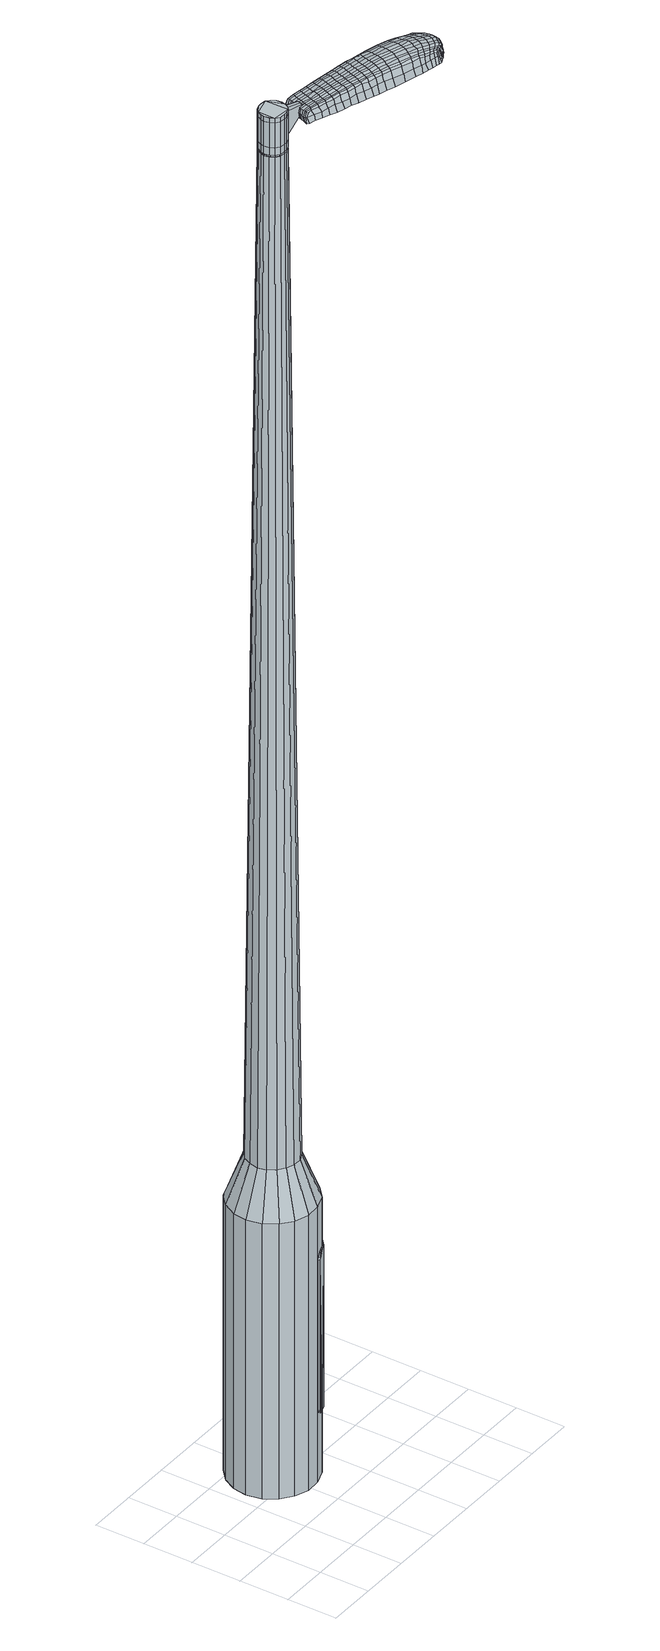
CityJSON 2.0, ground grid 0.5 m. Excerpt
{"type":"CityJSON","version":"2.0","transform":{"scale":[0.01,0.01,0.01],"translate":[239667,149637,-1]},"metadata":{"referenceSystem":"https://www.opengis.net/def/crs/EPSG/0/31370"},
"CityObjects":{
"object1":{"type":"GenericCityObject","attributes":{"cluster":912,"mean_distance_to_centroid":0.363,"new_centroid_x":239668.01,"new_centroid_y":149638.19,"mean_distance_to_camera":7.52,"H1":-20.31,"H2":-14.48,"Z_final":115.65,"cluster2":-1,"proj_x":239666.22,"proj_y":149643.62,"id_line":43028,"bearing_l":251.74,"distance":5.72,"orientation":"left","G_obj":341.74},"geometry":[{"type":"MultiSurface","lod":"2","boundaries":[[[0,1,2,3]],[[1,4,5,2]],[[4,6,7,5]],[[6,8,9,7]],[[8,10,11,9]],[[10,12,13,11]],[[12,14,15,13]],[[14,16,17,15]],[[16,18,19,17]],[[18,20,21,19]],[[20,22,23,21]],[[22,24,25,23]],[[24,26,27,25]],[[26,28,29,27]],[[28,30,31,29]],[[30,32,33,31]],[[32,34,35,33]],[[34,0,3,35]],[[36,37,38,39]],[[38,40,41,42]],[[41,43,42]],[[42,44,45,46]],[[45,47,46]],[[46,48,49,50]],[[49,51,50]],[[42,46,50,38]],[[50,52,39,38]],[[53,36,39]],[[2,5,7,35]],[[7,9,11,15]],[[11,13,15]],[[15,17,19,23]],[[19,21,23]],[[23,25,27,31]],[[27,29,31]],[[15,23,31,7]],[[31,33,35,7]],[[3,2,35]],[[1,0,54,55]],[[0,34,56,54]],[[34,32,57,56]],[[32,30,58,57]],[[30,28,59,58]],[[28,26,60,59]],[[26,24,61,60]],[[24,22,62,61]],[[22,20,63,62]],[[20,18,64,63]],[[18,16,65,64]],[[16,14,66,65]],[[14,12,67,66]],[[12,10,68,67]],[[10,8,69,68]],[[8,6,70,69]],[[6,4,71,70]],[[4,1,55,71]],[[55,54,72,73]],[[54,56,74,72]],[[56,57,75,74]],[[57,58,76,75]],[[58,59,77,76]],[[59,60,78,77]],[[60,61,79,78]],[[61,62,80,79]],[[62,63,81,80]],[[63,64,82,81]],[[64,65,83,82]],[[65,66,84,83]],[[66,67,85,84]],[[67,68,86,85]],[[68,69,87,86]],[[69,70,88,87]],[[70,71,89,88]],[[71,55,73,89]],[[72,90,91,73]],[[92,93,90,72]],[[94,95,93,92]],[[76,96,95,94]],[[97,98,96,76]],[[78,99,98,97]],[[79,100,99,78]],[[101,102,100,79]],[[81,103,102,101]],[[82,104,103,81]],[[105,106,104,82]],[[107,108,106,105]],[[109,110,108,107]],[[111,112,110,109]],[[87,113,112,111]],[[88,114,113,87]],[[115,116,114,88]],[[73,91,116,115]],[[117,118,119,120]],[[121,117,120,122]],[[123,121,122,124]],[[125,123,124,126]],[[127,125,126,128]],[[129,127,128,130]],[[131,129,130,132]],[[133,131,132,134]],[[135,133,134,136]],[[137,135,136,138]],[[139,137,138,140]],[[141,139,140,142]],[[143,141,142,144]],[[145,143,144,146]],[[147,145,146,148]],[[149,147,148,150]],[[74,92,72]],[[74,75,94,92]],[[75,76,94]],[[77,97,76]],[[77,78,97]],[[80,101,79]],[[80,81,101]],[[83,105,82]],[[83,84,107,105]],[[84,85,109,107]],[[85,86,111,109]],[[86,87,111]],[[89,115,88]],[[89,73,115]],[[151,116,91]],[[151,114,116]],[[152,112,113]],[[152,153,110,112]],[[153,154,108,110]],[[154,155,106,108]],[[155,104,106]],[[156,102,103]],[[156,100,102]],[[157,98,99]],[[157,96,98]],[[158,95,96]],[[158,159,93,95]],[[159,90,93]],[[39,52,149,160]],[[91,90,161,150]],[[53,39,160,118]],[[90,159,119,161]],[[36,53,118,117]],[[159,158,120,119]],[[37,36,117,121]],[[158,96,122,120]],[[38,37,121,123]],[[96,157,124,122]],[[40,38,123,125]],[[157,99,126,124]],[[41,40,125,127]],[[99,100,128,126]],[[43,41,127,129]],[[100,156,130,128]],[[42,43,129,131]],[[156,103,132,130]],[[44,42,131,133]],[[103,104,134,132]],[[45,44,133,135]],[[104,155,136,134]],[[47,45,135,137]],[[155,154,138,136]],[[46,47,137,139]],[[154,153,140,138]],[[48,46,139,141]],[[153,152,142,140]],[[49,48,141,143]],[[152,113,144,142]],[[51,49,143,145]],[[113,114,146,144]],[[50,51,145,147]],[[114,151,148,146]],[[52,50,147,149]],[[151,91,150,148]],[[149,150,162,163]],[[150,161,164,162]],[[161,119,165,164]],[[119,118,166,165]],[[118,160,167,166]],[[160,149,163,167]],[[168,169,170,171]],[[172,168,171,173]],[[168,172,174,175]],[[169,168,175,176]],[[177,178,179,180]],[[181,177,180,182]],[[177,181,183,184]],[[178,177,184,185]],[[186,187,188,189]],[[190,186,189,191]],[[186,190,192,193]],[[187,186,193,194]],[[195,196,197,198]],[[199,195,198,200]],[[195,199,201,202]],[[196,195,202,203]],[[204,205,206,207]],[[208,204,207,209]],[[204,208,210,211]],[[205,204,211,212]],[[213,214,215,216]],[[217,213,216,218]],[[213,217,219,220]],[[214,213,220,221]],[[222,223,224,225]],[[214,222,225,215]],[[222,214,221,226]],[[223,222,226,227]],[[228,229,230,231]],[[223,228,231,224]],[[228,223,227,232]],[[229,228,232,233]],[[234,172,173,235]],[[229,234,235,230]],[[234,229,233,236]],[[172,234,236,174]],[[237,238,239,240]],[[241,237,240,242]],[[237,241,243,244]],[[238,237,244,245]],[[246,247,248,249]],[[238,246,249,239]],[[246,238,245,250]],[[247,246,250,251]],[[252,253,254,255]],[[247,252,255,248]],[[252,247,251,256]],[[253,252,256,257]],[[258,259,260,261]],[[253,258,261,254]],[[258,253,257,262]],[[259,258,262,263]],[[264,169,176,265]],[[259,264,265,260]],[[264,259,263,266]],[[169,264,266,170]],[[267,268,269,270]],[[271,267,270,272]],[[267,271,273,274]],[[268,267,274,275]],[[276,277,278,279]],[[268,276,279,269]],[[276,268,275,280]],[[277,276,280,281]],[[282,283,284,285]],[[277,282,285,278]],[[282,277,281,286]],[[283,282,286,287]],[[288,181,182,289]],[[283,288,289,284]],[[288,283,287,290]],[[181,288,290,183]],[[291,292,293,294]],[[295,291,294,296]],[[291,295,297,298]],[[292,291,298,299]],[[300,301,302,303]],[[292,300,303,293]],[[300,292,299,304]],[[301,300,304,305]],[[306,307,308,309]],[[301,306,309,302]],[[306,301,305,310]],[[307,306,310,311]],[[312,313,314,315]],[[307,312,315,308]],[[312,307,311,316]],[[313,312,316,317]],[[318,178,185,319]],[[313,318,319,314]],[[318,313,317,320]],[[178,318,320,179]],[[321,207,206,322]],[[323,321,322,324]],[[321,323,325,326]],[[207,321,326,209]],[[327,323,324,328]],[[329,327,328,330]],[[327,329,331,332]],[[323,327,332,325]],[[333,329,330,334]],[[335,333,334,336]],[[333,335,337,338]],[[329,333,338,331]],[[339,335,336,340]],[[341,339,340,342]],[[339,341,343,344]],[[335,339,344,337]],[[345,341,342,346]],[[196,345,346,197]],[[345,196,203,347]],[[341,345,347,343]],[[348,349,194,193]],[[350,348,193,192]],[[348,350,351,352]],[[349,348,352,353]],[[354,355,353,352]],[[356,354,352,351]],[[354,356,357,358]],[[355,354,358,359]],[[360,361,359,358]],[[362,360,358,357]],[[360,362,363,364]],[[361,360,364,365]],[[366,367,365,364]],[[368,366,364,363]],[[366,368,201,199]],[[367,366,199,200]],[[369,370,371,372]],[[271,369,372,273]],[[369,271,272,373]],[[370,369,373,374]],[[375,190,191,376]],[[370,375,376,371]],[[375,370,374,377]],[[190,375,377,192]],[[378,379,380,381]],[[217,378,381,219]],[[378,217,218,382]],[[379,378,382,383]],[[384,385,386,387]],[[379,384,387,380]],[[384,379,383,388]],[[385,384,388,389]],[[390,187,194,391]],[[385,390,391,386]],[[390,385,389,392]],[[187,390,392,188]],[[393,394,395,396]],[[175,393,396,176]],[[393,175,174,397]],[[394,393,397,398]],[[399,400,401,402]],[[394,399,402,395]],[[399,394,398,403]],[[400,399,403,404]],[[405,198,197,406]],[[400,405,406,401]],[[405,400,404,407]],[[198,405,407,200]],[[408,409,410,411]],[[180,408,411,182]],[[408,180,179,412]],[[409,408,412,413]],[[414,202,201,415]],[[409,414,415,410]],[[414,409,413,416]],[[202,414,416,203]],[[417,418,419,420]],[[295,417,420,297]],[[417,295,296,421]],[[418,417,421,422]],[[423,208,209,424]],[[418,423,424,419]],[[423,418,422,425]],[[208,423,425,210]],[[426,427,428,429]],[[241,426,429,243]],[[426,241,242,430]],[[427,426,430,431]],[[432,433,434,435]],[[427,432,435,428]],[[432,427,431,436]],[[433,432,436,437]],[[438,205,212,439]],[[433,438,439,434]],[[438,433,437,440]],[[205,438,440,206]],[[441,442,431,430]],[[240,441,430,242]],[[441,240,239,443]],[[442,441,443,444]],[[445,446,437,436]],[[442,445,436,431]],[[445,442,444,447]],[[446,445,447,448]],[[449,322,206,440]],[[446,449,440,437]],[[449,446,448,450]],[[322,449,450,324]],[[451,452,453,454]],[[298,451,454,299]],[[451,298,297,420]],[[452,451,420,419]],[[455,326,325,456]],[[452,455,456,453]],[[455,452,419,424]],[[326,455,424,209]],[[457,458,444,443]],[[249,457,443,239]],[[457,249,248,459]],[[458,457,459,460]],[[461,462,448,447]],[[458,461,447,444]],[[461,458,460,463]],[[462,461,463,464]],[[465,328,324,450]],[[462,465,450,448]],[[465,462,464,466]],[[328,465,466,330]],[[467,468,469,470]],[[304,467,470,305]],[[467,304,299,454]],[[468,467,454,453]],[[471,332,331,472]],[[468,471,472,469]],[[471,468,453,456]],[[332,471,456,325]],[[473,474,460,459]],[[255,473,459,248]],[[473,255,254,475]],[[474,473,475,476]],[[477,478,464,463]],[[474,477,463,460]],[[477,474,476,479]],[[478,477,479,480]],[[481,334,330,466]],[[478,481,466,464]],[[481,478,480,482]],[[334,481,482,336]],[[483,484,485,486]],[[310,483,486,311]],[[483,310,305,470]],[[484,483,470,469]],[[487,338,337,488]],[[484,487,488,485]],[[487,484,469,472]],[[338,487,472,331]],[[489,490,476,475]],[[261,489,475,254]],[[489,261,260,491]],[[490,489,491,492]],[[493,494,480,479]],[[490,493,479,476]],[[493,490,492,495]],[[494,493,495,496]],[[497,340,336,482]],[[494,497,482,480]],[[497,494,496,498]],[[340,497,498,342]],[[499,500,501,502]],[[316,499,502,317]],[[499,316,311,486]],[[500,499,486,485]],[[503,344,343,504]],[[500,503,504,501]],[[503,500,485,488]],[[344,503,488,337]],[[505,506,492,491]],[[265,505,491,260]],[[505,265,176,396]],[[506,505,396,395]],[[507,508,496,495]],[[506,507,495,492]],[[507,506,395,402]],[[508,507,402,401]],[[509,346,342,498]],[[508,509,498,496]],[[509,508,401,406]],[[346,509,406,197]],[[510,511,413,412]],[[320,510,412,179]],[[510,320,317,502]],[[511,510,502,501]],[[512,347,203,416]],[[511,512,416,413]],[[512,511,501,504]],[[347,512,504,343]],[[513,514,374,373]],[[270,513,373,272]],[[513,270,269,515]],[[514,513,515,516]],[[517,350,192,377]],[[514,517,377,374]],[[517,514,516,518]],[[350,517,518,351]],[[519,520,521,522]],[[220,519,522,221]],[[519,220,219,381]],[[520,519,381,380]],[[523,524,525,526]],[[520,523,526,521]],[[523,520,380,387]],[[524,523,387,386]],[[527,349,353,528]],[[524,527,528,525]],[[527,524,386,391]],[[349,527,391,194]],[[529,530,516,515]],[[279,529,515,269]],[[529,279,278,531]],[[530,529,531,532]],[[533,356,351,518]],[[530,533,518,516]],[[533,530,532,534]],[[356,533,534,357]],[[535,536,537,538]],[[226,535,538,227]],[[535,226,221,522]],[[536,535,522,521]],[[539,540,541,542]],[[536,539,542,537]],[[539,536,521,526]],[[540,539,526,525]],[[543,355,359,544]],[[540,543,544,541]],[[543,540,525,528]],[[355,543,528,353]],[[545,546,532,531]],[[285,545,531,278]],[[545,285,284,547]],[[546,545,547,548]],[[549,362,357,534]],[[546,549,534,532]],[[549,546,548,550]],[[362,549,550,363]],[[551,552,553,554]],[[232,551,554,233]],[[551,232,227,538]],[[552,551,538,537]],[[555,556,557,558]],[[552,555,558,553]],[[555,552,537,542]],[[556,555,542,541]],[[559,361,365,560]],[[556,559,560,557]],[[559,556,541,544]],[[361,559,544,359]],[[561,562,548,547]],[[289,561,547,284]],[[561,289,182,411]],[[562,561,411,410]],[[563,368,363,550]],[[562,563,550,548]],[[563,562,410,415]],[[368,563,415,201]],[[564,565,398,397]],[[236,564,397,174]],[[564,236,233,554]],[[565,564,554,553]],[[566,567,404,403]],[[565,566,403,398]],[[566,565,553,558]],[[567,566,558,557]],[[568,367,200,407]],[[567,568,407,404]],[[568,567,557,560]],[[367,568,560,365]],[[569,570,571,572]],[[572,571,573,574]],[[575,573,571,576]],[[576,571,570,577]],[[578,579,580,581]],[[581,580,582,583]],[[584,582,580,585]],[[585,580,579,586]],[[587,588,589,590]],[[590,589,591,592]],[[593,591,589,594]],[[594,589,588,595]],[[596,597,598,599]],[[599,598,600,601]],[[602,600,598,603]],[[603,598,597,604]],[[605,606,607,608]],[[608,607,609,610]],[[611,609,607,612]],[[612,607,606,613]],[[614,615,616,617]],[[617,616,618,619]],[[620,618,616,621]],[[621,616,615,622]],[[623,624,625,626]],[[626,625,615,614]],[[622,615,625,627]],[[627,625,624,628]],[[629,630,631,632]],[[632,631,624,623]],[[628,624,631,633]],[[633,631,630,634]],[[574,573,635,636]],[[636,635,630,629]],[[634,630,635,637]],[[637,635,573,575]],[[638,639,640,641]],[[641,640,642,643]],[[644,642,640,645]],[[645,640,639,646]],[[647,648,649,650]],[[650,649,639,638]],[[646,639,649,651]],[[651,649,648,652]],[[653,654,655,656]],[[656,655,648,647]],[[652,648,655,657]],[[657,655,654,658]],[[659,660,661,662]],[[662,661,654,653]],[[658,654,661,663]],[[663,661,660,664]],[[577,570,665,666]],[[666,665,660,659]],[[664,660,665,667]],[[667,665,570,569]],[[668,669,670,671]],[[671,670,672,673]],[[674,672,670,675]],[[675,670,669,676]],[[677,678,679,680]],[[680,679,669,668]],[[676,669,679,681]],[[681,679,678,682]],[[683,684,685,686]],[[686,685,678,677]],[[682,678,685,687]],[[687,685,684,688]],[[583,582,689,690]],[[690,689,684,683]],[[688,684,689,691]],[[691,689,582,584]],[[692,693,694,695]],[[695,694,696,697]],[[698,696,694,699]],[[699,694,693,700]],[[701,702,703,704]],[[704,703,693,692]],[[700,693,703,705]],[[705,703,702,706]],[[707,708,709,710]],[[710,709,702,701]],[[706,702,709,711]],[[711,709,708,712]],[[713,714,715,716]],[[716,715,708,707]],[[712,708,715,717]],[[717,715,714,718]],[[586,579,719,720]],[[720,719,714,713]],[[718,714,719,721]],[[721,719,579,578]],[[605,608,722,723]],[[723,722,724,725]],[[726,724,722,727]],[[727,722,608,610]],[[725,724,728,729]],[[729,728,730,731]],[[732,730,728,733]],[[733,728,724,726]],[[731,730,734,735]],[[735,734,736,737]],[[738,736,734,739]],[[739,734,730,732]],[[737,736,740,741]],[[741,740,742,743]],[[744,742,740,745]],[[745,740,736,738]],[[743,742,746,747]],[[747,746,597,596]],[[604,597,746,748]],[[748,746,742,744]],[[595,749,750,594]],[[594,750,751,593]],[[752,751,750,753]],[[753,750,749,754]],[[754,755,756,753]],[[753,756,757,752]],[[758,757,756,759]],[[759,756,755,760]],[[760,761,762,759]],[[759,762,763,758]],[[764,763,762,765]],[[765,762,761,766]],[[766,767,768,765]],[[765,768,769,764]],[[602,769,768,600]],[[600,768,767,601]],[[770,771,772,773]],[[773,772,672,674]],[[673,672,772,774]],[[774,772,771,775]],[[592,591,776,777]],[[777,776,771,770]],[[775,771,776,778]],[[778,776,591,593]],[[779,780,781,782]],[[782,781,618,620]],[[619,618,781,783]],[[783,781,780,784]],[[785,786,787,788]],[[788,787,780,779]],[[784,780,787,789]],[[789,787,786,790]],[[595,588,791,792]],[[792,791,786,785]],[[790,786,791,793]],[[793,791,588,587]],[[794,795,796,797]],[[797,796,576,577]],[[575,576,796,798]],[[798,796,795,799]],[[800,801,802,803]],[[803,802,795,794]],[[799,795,802,804]],[[804,802,801,805]],[[596,599,806,807]],[[807,806,801,800]],[[805,801,806,808]],[[808,806,599,601]],[[809,810,811,812]],[[812,811,581,583]],[[578,581,811,813]],[[813,811,810,814]],[[602,603,815,816]],[[816,815,810,809]],[[814,810,815,817]],[[817,815,603,604]],[[818,819,820,821]],[[821,820,696,698]],[[697,696,820,822]],[[822,820,819,823]],[[610,609,824,825]],[[825,824,819,818]],[[823,819,824,826]],[[826,824,609,611]],[[827,828,829]],[[829,828,642,644]],[[643,642,828,830]],[[830,828,827,831]],[[832,833,834,835]],[[835,834,827,829]],[[831,827,834,836]],[[836,834,833,837]],[[613,606,838,839]],[[839,838,833,832]],[[837,833,838,840]],[[840,838,606,605]],[[831,841,842,830]],[[830,842,641,643]],[[638,641,842,843]],[[843,842,841,844]],[[837,845,846,836]],[[836,846,841,831]],[[844,841,846,847]],[[847,846,845,848]],[[605,723,849,840]],[[840,849,845,837]],[[848,845,849,850]],[[850,849,723,725]],[[851,852,853,854]],[[854,853,699,700]],[[698,699,853,821]],[[821,853,852,818]],[[726,727,855,856]],[[856,855,852,851]],[[818,852,855,825]],[[825,855,727,610]],[[844,857,858,843]],[[843,858,650,638]],[[647,650,858,859]],[[858,857,859]],[[848,860,861,847]],[[847,861,857,844]],[[859,857,861,862]],[[862,861,860,863]],[[725,729,864,850]],[[850,864,860,848]],[[863,860,864,865]],[[865,864,729,731]],[[866,867,868,869]],[[869,868,705,706]],[[700,705,868,854]],[[854,868,867,851]],[[732,733,870,871]],[[871,870,867,866]],[[851,867,870,856]],[[856,870,733,726]],[[872,873,859]],[[859,873,656,647]],[[653,656,873,874]],[[874,873,872,875]],[[863,876,877,862]],[[862,877,872,859]],[[875,872,877,878]],[[878,877,876,879]],[[731,735,880,865]],[[865,880,876,863]],[[879,876,880,881]],[[881,880,735,737]],[[882,883,884,885]],[[885,884,711,712]],[[706,711,884,869]],[[869,884,883,866]],[[738,739,886,887]],[[887,886,883,882]],[[866,883,886,871]],[[871,886,739,732]],[[875,888,889,874]],[[874,889,662,653]],[[659,662,889,890]],[[890,889,888,891]],[[879,892,893,878]],[[878,893,888,875]],[[891,888,893,894]],[[894,893,892,895]],[[737,741,896,881]],[[881,896,892,879]],[[895,892,896,897]],[[897,896,741,743]],[[898,899,900,901]],[[901,900,717,718]],[[712,717,900,885]],[[885,900,899,882]],[[744,745,902,903]],[[903,902,899,898]],[[882,899,902,887]],[[887,902,745,738]],[[891,904,905,890]],[[890,905,666,659]],[[577,666,905,797]],[[797,905,904,794]],[[895,906,907,894]],[[894,907,904,891]],[[794,904,907,803]],[[803,907,906,800]],[[743,747,908,897]],[[897,908,906,895]],[[800,906,908,807]],[[807,908,747,596]],[[814,909,910,813]],[[813,910,721,578]],[[718,721,910,901]],[[901,910,909,898]],[[604,748,911,817]],[[817,911,909,814]],[[898,909,911,903]],[[903,911,748,744]],[[775,912,913,774]],[[774,913,671,673]],[[668,671,913,914]],[[914,913,912,915]],[[593,751,916,778]],[[778,916,912,775]],[[915,912,916,917]],[[917,916,751,752]],[[918,919,920,921]],[[921,920,621,622]],[[620,621,920,782]],[[782,920,919,779]],[[922,923,924,925]],[[925,924,919,918]],[[779,919,924,788]],[[788,924,923,785]],[[754,749,926,927]],[[927,926,923,922]],[[785,923,926,792]],[[792,926,749,595]],[[915,928,929,914]],[[914,929,680,668]],[[677,680,929,930]],[[930,929,928,931]],[[752,757,932,917]],[[917,932,928,915]],[[931,928,932,933]],[[933,932,757,758]],[[934,935,936,937]],[[937,936,627,628]],[[622,627,936,921]],[[921,936,935,918]],[[938,939,940,941]],[[941,940,935,934]],[[918,935,940,925]],[[925,940,939,922]],[[760,755,942,943]],[[943,942,939,938]],[[922,939,942,927]],[[927,942,755,754]],[[931,944,945,930]],[[930,945,686,677]],[[683,686,945,946]],[[946,945,944,947]],[[758,763,948,933]],[[933,948,944,931]],[[947,944,948,949]],[[949,948,763,764]],[[950,951,952,953]],[[953,952,633,634]],[[628,633,952,937]],[[937,952,951,934]],[[954,955,956,957]],[[957,956,951,950]],[[934,951,956,941]],[[941,956,955,938]],[[766,761,958,959]],[[959,958,955,954]],[[938,955,958,943]],[[943,958,761,760]],[[947,960,961,946]],[[946,961,690,683]],[[583,690,961,812]],[[812,961,960,809]],[[764,769,962,949]],[[949,962,960,947]],[[809,960,962,816]],[[816,962,769,602]],[[799,963,964,798]],[[798,964,637,575]],[[634,637,964,953]],[[953,964,963,950]],[[805,965,966,804]],[[804,966,963,799]],[[950,963,966,957]],[[957,966,965,954]],[[601,767,967,808]],[[808,967,965,805]],[[954,965,967,959]],[[959,967,767,766]],[[569,572,171,170]],[[572,574,173,171]],[[584,585,184,183]],[[585,586,185,184]],[[587,590,189,188]],[[590,592,191,189]],[[611,612,211,210]],[[612,613,212,211]],[[614,617,216,215]],[[617,619,218,216]],[[623,626,225,224]],[[626,614,215,225]],[[629,632,231,230]],[[632,623,224,231]],[[574,636,235,173]],[[636,629,230,235]],[[644,645,244,243]],[[645,646,245,244]],[[646,651,250,245]],[[651,652,251,250]],[[652,657,256,251]],[[657,658,257,256]],[[658,663,262,257]],[[663,664,263,262]],[[664,667,266,263]],[[667,569,170,266]],[[674,675,274,273]],[[675,676,275,274]],[[676,681,280,275]],[[681,682,281,280]],[[682,687,286,281]],[[687,688,287,286]],[[688,691,290,287]],[[691,584,183,290]],[[692,695,294,293]],[[695,697,296,294]],[[701,704,303,302]],[[704,692,293,303]],[[707,710,309,308]],[[710,701,302,309]],[[713,716,315,314]],[[716,707,308,315]],[[586,720,319,185]],[[720,713,314,319]],[[770,773,372,371]],[[773,674,273,372]],[[592,777,376,191]],[[777,770,371,376]],[[619,783,382,218]],[[783,784,383,382]],[[784,789,388,383]],[[789,790,389,388]],[[790,793,392,389]],[[793,587,188,392]],[[697,822,421,296]],[[822,823,422,421]],[[823,826,425,422]],[[826,611,210,425]],[[829,429,428]],[[829,644,243,429]],[[832,835,435,434]],[[835,829,428,435]],[[613,839,439,212]],[[839,832,434,439]],[[968,969,970,971]],[[972,973,971,970]],[[974,975,976,977]],[[978,979,980,981]],[[969,982,983,970]],[[984,972,970,983]],[[985,974,977,986]],[[987,988,979,978]],[[982,989,990,983]],[[990,991,984,983]],[[992,985,986,993]],[[994,988,987,995]],[[989,996,997,990]],[[997,998,991,990]],[[999,992,993,1000]],[[1001,994,995,1002]],[[1003,1004,1005,1006]],[[1007,1008,1004,1003]],[[1007,1009,1010,1008]],[[1009,1011,1012,1010]],[[1013,1014,1015,1016]],[[1017,1018,1014,1013]],[[1019,1020,1018,1017]],[[1021,1022,1020,1019]],[[1016,1005,1004,1013]],[[1013,1004,1008,1017]],[[1008,1010,1019,1017]],[[1010,1012,1021,1019]],[[977,976,973,972]],[[986,977,972,984]],[[991,993,986,984]],[[998,1000,993,991]],[[978,981,975,974]],[[987,978,974,985]],[[995,987,985,992]],[[1002,995,992,999]],[[979,1003,1006,980]],[[988,1007,1003,979]],[[1009,1007,988,994]],[[1011,1009,994,1001]],[[1023,1024,1025,1026]],[[1025,1027,1028,1029]],[[1025,1029,1030,1031]],[[1025,1031,1026]],[[1032,1023,1026,1033]],[[1034,1033,1026,1035]],[[1036,1035,1026]],[[1037,1025,1024,1038]],[[1039,1037,1038,1040]],[[1041,1039,1040,1042]],[[1043,1041,1042,1044]],[[1045,1043,1044,1046]],[[1046,1047,1048,1049]],[[1046,1049,1050,1051]],[[1046,1051,1052,1053]],[[1052,1054,1055,1056]],[[1052,1056,1057,1058]],[[1052,1058,1053]],[[1046,1053,1045]],[[1059,1060,1024,1023]],[[1061,1062,1027,1025]],[[1063,1064,1036,1026]],[[1060,1065,1038,1024]],[[1066,1061,1025,1037]],[[1065,1067,1040,1038]],[[1068,1066,1037,1039]],[[1067,1069,1042,1040]],[[1070,1068,1039,1041]],[[1069,1071,1044,1042]],[[1072,1070,1041,1043]],[[1071,1073,1046,1044]],[[1074,1072,1043,1045]],[[1073,1075,1047,1046]],[[1076,1077,1054,1052]],[[1078,1074,1045,1053]],[[1048,1047,1075,1079]],[[1049,1048,1079,1080]],[[1050,1049,1080,1081]],[[1051,1050,1081,1082]],[[1052,1051,1082,1076]],[[1083,1059,1023,1032]],[[1084,1083,1032,1033]],[[1085,1084,1033,1034]],[[1086,1085,1034,1035]],[[1064,1086,1035,1036]],[[1028,1027,1062,1087]],[[1055,1054,1077,1088]],[[1029,1028,1087,1089]],[[1030,1029,1089,1090]],[[1031,1030,1090,1091]],[[1026,1031,1091,1063]],[[1056,1055,1088,1092]],[[1057,1056,1092,1093]],[[1058,1057,1093,1094]],[[1053,1058,1094,1078]]]}]}
},
"vertices":[
[144,107,384],[137,94,384],[137,94,96],[144,107,96],[126,84,384],[126,84,96],[112,79,384],[112,79,96],[97,78,384],[97,78,96],[83,83,384],[83,83,96],[72,92,384],[72,92,96],[64,104,384],[64,104,96],[61,119,384],[61,119,96],[63,133,384],[63,133,96],[70,146,384],[70,146,96],[81,156,384],[81,156,96],[95,161,384],[95,161,96],[110,162,384],[110,162,96],[123,157,384],[123,157,96],[135,148,384],[135,148,96],[143,136,384],[143,136,96],[146,121,384],[146,121,96],[116,125,1524],[113,129,1524],[110,132,1524],[116,116,1524],[105,133,1524],[101,133,1524],[93,128,1524],[96,131,1524],[91,124,1524],[90,120,1524],[93,111,1524],[91,115,1524],[97,108,1524],[102,107,1524],[111,109,1524],[106,107,1524],[114,112,1524],[117,120,1524],[127,112,429],[123,104,429],[129,121,429],[127,129,429],[122,137,429],[115,142,429],[107,145,429],[98,145,429],[90,141,429],[84,136,429],[80,128,429],[78,119,429],[80,111,429],[85,103,429],[92,98,429],[100,95,429],[109,95,429],[117,99,429],[116,116,1483],[114,112,1483],[117,120,1483],[116,125,1483],[113,129,1483],[110,132,1483],[105,133,1483],[101,133,1483],[96,131,1483],[93,128,1483],[91,124,1483],[90,120,1483],[91,115,1483],[93,111,1483],[97,108,1483],[102,107,1483],[106,107,1483],[111,109,1483],[116,116,1485],[114,112,1485],[116,120,1483],[116,120,1485],[115,125,1483],[115,125,1485],[113,129,1485],[110,131,1483],[110,131,1485],[105,133,1485],[101,133,1485],[97,131,1483],[97,131,1485],[93,128,1485],[91,124,1485],[91,120,1483],[91,120,1485],[92,115,1483],[92,115,1485],[94,111,1483],[94,111,1485],[97,109,1483],[97,109,1485],[102,107,1485],[106,107,1485],[110,109,1483],[110,109,1485],[116,125,1519],[117,120,1519],[117,120,1493],[116,125,1493],[113,129,1519],[113,129,1493],[110,132,1519],[110,132,1493],[105,133,1519],[105,133,1493],[101,133,1519],[101,133,1493],[96,131,1519],[96,131,1493],[93,128,1519],[93,128,1493],[91,124,1519],[91,124,1493],[90,120,1519],[90,120,1493],[91,115,1519],[91,115,1493],[93,111,1519],[93,111,1493],[97,108,1519],[97,108,1493],[102,107,1519],[102,107,1493],[106,107,1519],[106,107,1493],[111,109,1519],[111,109,1493],[114,112,1519],[114,112,1493],[111,109,1485],[97,108,1485],[93,111,1485],[91,115,1485],[90,120,1485],[96,131,1485],[110,132,1485],[116,125,1485],[117,120,1485],[116,116,1519],[116,116,1493],[133,107,1513],[133,107,1518],[134,110,1513],[135,113,1513],[135,113,1518],[134,110,1518],[198,68,1519],[192,71,1518],[192,69,1509],[199,66,1510],[206,65,1519],[207,63,1510],[206,67,1526],[198,70,1525],[191,72,1525],[210,105,1519],[204,107,1518],[202,105,1525],[209,104,1525],[219,102,1519],[217,101,1526],[221,103,1510],[212,106,1510],[205,108,1509],[275,65,1519],[273,62,1519],[274,61,1513],[276,65,1513],[275,69,1519],[276,69,1513],[273,70,1524],[273,66,1524],[272,62,1524],[204,88,1530],[197,90,1529],[196,87,1529],[203,85,1530],[213,85,1531],[212,82,1531],[214,89,1530],[205,92,1530],[198,94,1529],[128,113,1512],[127,111,1512],[128,110,1517],[129,113,1517],[129,116,1512],[130,116,1517],[129,116,1506],[128,113,1506],[128,110,1506],[255,51,1519],[252,52,1519],[252,50,1512],[255,49,1512],[257,51,1518],[258,49,1512],[257,52,1522],[255,52,1523],[252,53,1524],[247,53,1519],[241,54,1519],[242,52,1512],[247,51,1512],[247,54,1524],[241,55,1525],[236,55,1519],[228,58,1519],[229,56,1511],[236,54,1511],[236,57,1526],[228,59,1526],[217,61,1519],[218,60,1510],[217,63,1526],[130,95,1513],[137,92,1513],[136,94,1518],[129,97,1517],[124,98,1512],[126,98,1516],[125,96,1506],[130,94,1507],[137,91,1507],[144,90,1514],[150,87,1515],[150,88,1520],[143,91,1519],[144,88,1507],[151,85,1507],[157,84,1515],[164,81,1516],[164,83,1522],[157,86,1521],[158,82,1508],[165,80,1508],[171,79,1517],[178,76,1517],[178,78,1524],[171,80,1523],[172,77,1508],[179,74,1509],[185,73,1518],[184,75,1524],[186,71,1509],[267,85,1519],[264,86,1519],[263,85,1524],[266,83,1523],[269,83,1518],[268,83,1522],[270,84,1512],[268,86,1512],[265,87,1512],[259,88,1519],[254,90,1519],[253,89,1525],[259,87,1524],[261,89,1512],[256,91,1512],[248,92,1519],[241,95,1519],[240,94,1526],[247,91,1526],[250,93,1511],[243,96,1511],[230,99,1519],[229,98,1526],[232,100,1510],[139,124,1513],[146,122,1513],[148,123,1507],[140,125,1507],[134,125,1512],[135,126,1506],[134,124,1516],[138,123,1517],[145,121,1518],[154,120,1514],[161,118,1515],[162,119,1507],[155,121,1507],[153,119,1519],[160,117,1520],[168,116,1515],[175,114,1516],[177,115,1508],[170,117,1508],[167,115,1521],[174,113,1522],[183,112,1517],[190,110,1517],[191,112,1509],[184,113,1508],[181,111,1523],[188,109,1524],[197,109,1518],[198,110,1509],[195,107,1524],[134,111,1519],[133,109,1519],[141,109,1520],[140,106,1520],[142,112,1520],[135,114,1519],[148,107,1522],[147,104,1522],[155,104,1523],[154,102,1523],[156,107,1523],[149,109,1521],[162,102,1524],[161,99,1524],[169,100,1525],[168,97,1525],[170,103,1525],[163,105,1524],[176,97,1526],[175,94,1526],[183,95,1527],[182,92,1527],[184,98,1527],[177,100,1526],[190,93,1528],[189,90,1528],[191,96,1528],[270,67,1527],[269,63,1527],[271,71,1526],[266,72,1527],[266,68,1528],[265,64,1528],[260,70,1529],[259,66,1529],[261,74,1528],[254,76,1530],[253,72,1530],[252,69,1530],[246,75,1531],[245,71,1531],[247,79,1530],[238,81,1531],[237,77,1531],[236,74,1531],[225,81,1531],[224,78,1531],[226,85,1531],[271,82,1518],[272,79,1519],[273,79,1513],[272,82,1513],[269,81,1523],[271,79,1523],[274,74,1519],[275,74,1513],[272,74,1524],[260,51,1518],[262,52,1518],[261,53,1523],[259,52,1523],[260,50,1513],[263,51,1513],[266,53,1519],[269,56,1519],[267,56,1524],[264,54,1523],[266,53,1513],[270,55,1513],[272,58,1519],[270,59,1524],[272,58,1513],[198,71,1528],[199,73,1528],[192,76,1528],[191,74,1527],[206,68,1528],[207,70,1529],[200,76,1529],[201,79,1530],[194,81,1529],[193,78,1528],[208,73,1529],[210,76,1530],[202,82,1530],[195,84,1529],[211,79,1531],[208,102,1528],[208,100,1529],[216,97,1529],[217,100,1528],[202,104,1527],[201,102,1528],[207,96,1529],[215,93,1530],[200,98,1528],[131,125,1512],[131,123,1512],[132,122,1517],[132,124,1517],[133,125,1506],[132,123,1506],[130,120,1512],[131,119,1517],[131,120,1506],[123,99,1512],[123,101,1512],[124,100,1506],[123,98,1506],[124,99,1517],[125,101,1517],[124,103,1512],[125,106,1512],[126,105,1506],[125,102,1506],[125,103,1517],[126,106,1517],[126,108,1512],[127,108,1506],[127,108,1517],[129,98,1519],[130,99,1519],[136,95,1520],[137,97,1520],[131,101,1519],[131,104,1519],[138,99,1520],[138,101,1520],[132,106,1519],[139,104,1520],[138,122,1519],[137,120,1519],[144,118,1520],[145,120,1520],[136,117,1519],[143,115,1520],[143,92,1521],[144,94,1521],[150,90,1522],[151,91,1522],[145,96,1521],[145,99,1521],[152,94,1522],[152,96,1523],[146,101,1522],[153,99,1523],[152,118,1521],[151,116,1521],[158,114,1522],[159,116,1522],[150,113,1521],[157,111,1522],[157,87,1523],[158,89,1523],[164,84,1524],[165,86,1524],[159,91,1523],[159,94,1524],[166,89,1525],[166,91,1525],[160,97,1524],[167,94,1525],[166,114,1523],[166,112,1523],[173,110,1524],[173,112,1524],[164,109,1524],[172,106,1525],[171,82,1525],[172,84,1525],[178,79,1526],[178,81,1526],[172,86,1526],[173,89,1526],[179,83,1527],[180,86,1527],[174,92,1526],[181,89,1527],[180,110,1525],[180,108,1525],[187,106,1526],[188,108,1526],[179,104,1526],[186,102,1527],[185,77,1527],[185,78,1527],[186,81,1527],[187,84,1528],[188,87,1528],[195,106,1527],[194,104,1527],[193,100,1528],[267,82,1525],[268,80,1525],[264,84,1526],[265,81,1526],[270,75,1526],[266,77,1527],[256,53,1525],[259,54,1525],[255,55,1526],[253,54,1525],[262,55,1525],[265,57,1526],[261,58,1527],[258,56,1526],[267,60,1526],[263,61,1527],[259,86,1526],[260,83,1527],[253,88,1527],[254,85,1528],[260,79,1528],[254,81,1529],[248,55,1526],[250,56,1527],[244,58,1528],[242,56,1527],[252,58,1527],[255,60,1528],[248,62,1529],[246,60,1528],[257,63,1528],[250,65,1530],[247,90,1528],[247,88,1529],[240,93,1528],[239,90,1529],[247,83,1529],[239,86,1530],[236,58,1528],[238,60,1528],[230,62,1529],[229,61,1528],[240,62,1529],[242,64,1530],[233,67,1530],[231,65,1530],[243,68,1530],[235,71,1531],[228,96,1529],[228,94,1529],[227,90,1530],[217,64,1528],[218,66,1529],[220,69,1530],[221,72,1530],[223,75,1531],[193,71,1509],[192,73,1518],[199,70,1518],[200,68,1509],[207,67,1519],[208,65,1510],[207,69,1525],[199,72,1525],[192,74,1525],[202,104,1525],[203,105,1518],[210,103,1518],[209,102,1525],[218,100,1519],[217,99,1525],[220,101,1510],[212,104,1509],[205,106,1509],[272,62,1513],[271,62,1519],[272,66,1519],[273,65,1513],[273,69,1519],[274,69,1513],[271,70,1524],[271,66,1524],[270,63,1524],[197,87,1528],[198,90,1528],[205,88,1529],[204,85,1529],[213,85,1529],[212,82,1529],[214,89,1529],[206,91,1529],[199,94,1528],[130,110,1516],[129,110,1512],[130,113,1512],[131,112,1516],[131,115,1512],[131,115,1516],[132,115,1506],[131,112,1506],[130,110,1506],[252,52,1512],[252,53,1519],[255,53,1518],[255,51,1512],[257,53,1518],[257,51,1512],[257,54,1522],[255,54,1523],[252,55,1523],[242,54,1512],[242,56,1519],[247,55,1519],[248,53,1512],[247,56,1524],[242,57,1525],[230,58,1511],[229,60,1519],[236,57,1519],[237,56,1511],[236,59,1525],[229,61,1526],[218,63,1519],[219,61,1510],[218,65,1526],[137,96,1518],[137,94,1513],[130,97,1513],[130,98,1517],[126,99,1512],[127,100,1515],[126,98,1506],[131,96,1506],[138,93,1507],[151,90,1520],[151,89,1514],[144,91,1514],[144,93,1519],[145,90,1507],[152,87,1507],[165,85,1522],[165,83,1516],[158,86,1515],[158,87,1521],[159,84,1508],[166,81,1508],[178,79,1523],[179,78,1517],[172,80,1516],[172,82,1522],[173,79,1508],[180,76,1508],[186,75,1517],[185,77,1524],[186,73,1509],[262,83,1523],[263,84,1519],[266,83,1518],[265,82,1523],[268,82,1518],[267,81,1522],[269,83,1512],[267,84,1512],[264,85,1512],[252,87,1525],[253,88,1519],[259,86,1519],[258,85,1524],[260,87,1512],[255,89,1512],[239,92,1526],[240,93,1519],[248,91,1519],[247,90,1525],[249,92,1511],[242,94,1511],[229,97,1519],[228,96,1526],[231,98,1510],[147,121,1507],[146,120,1513],[139,122,1513],[140,123,1506],[134,123,1512],[135,124,1506],[134,122,1515],[138,121,1517],[145,119,1518],[162,117,1507],[161,116,1514],[153,118,1514],[155,119,1507],[152,117,1519],[159,115,1520],[177,113,1508],[175,112,1516],[168,114,1515],[169,115,1508],[167,113,1521],[174,111,1522],[191,110,1508],[189,109,1517],[182,110,1516],[184,112,1508],[181,109,1522],[188,107,1523],[196,107,1517],[198,108,1509],[195,106,1524],[135,111,1518],[134,108,1518],[141,109,1519],[141,106,1519],[142,111,1519],[136,113,1518],[149,106,1520],[148,104,1520],[156,104,1521],[155,101,1521],[157,107,1521],[149,109,1520],[163,102,1523],[162,99,1523],[170,99,1524],[169,97,1524],[171,102,1524],[164,105,1523],[177,97,1525],[176,94,1525],[184,95,1526],[183,92,1526],[185,98,1526],[178,100,1525],[191,93,1527],[190,90,1527],[192,96,1527],[268,64,1526],[269,67,1526],[269,70,1525],[266,72,1526],[265,68,1526],[264,65,1526],[258,67,1528],[259,70,1528],[260,74,1527],[253,76,1528],[252,72,1529],[251,69,1529],[245,71,1530],[246,75,1530],[247,78,1529],[238,81,1530],[237,77,1530],[236,74,1530],[224,78,1530],[225,81,1530],[226,85,1530],[271,79,1513],[270,78,1518],[269,81,1518],[270,81,1512],[267,80,1523],[269,78,1523],[272,74,1519],[273,74,1513],[270,74,1523],[260,55,1523],[261,54,1518],[259,53,1518],[258,54,1523],[259,52,1512],[262,53,1512],[266,58,1523],[267,57,1519],[264,55,1519],[263,56,1523],[265,54,1513],[268,57,1513],[270,60,1519],[268,60,1524],[270,59,1513],[193,76,1527],[199,74,1527],[199,73,1527],[192,75,1526],[207,70,1527],[207,71,1528],[195,82,1528],[201,79,1528],[200,76,1528],[194,79,1527],[209,73,1528],[210,76,1529],[203,82,1529],[196,84,1528],[211,79,1529],[216,97,1528],[208,99,1527],[208,101,1527],[216,98,1527],[201,103,1526],[201,101,1527],[207,95,1528],[215,93,1528],[200,98,1527],[134,121,1516],[133,122,1512],[133,123,1512],[134,122,1516],[134,124,1506],[134,122,1506],[132,119,1512],[133,118,1516],[133,119,1506],[126,100,1512],[125,100,1512],[126,99,1506],[126,100,1516],[127,100,1516],[128,104,1506],[127,105,1512],[126,102,1512],[127,102,1506],[127,103,1516],[128,105,1516],[128,107,1512],[129,107,1506],[129,107,1516],[131,99,1518],[130,98,1518],[137,96,1519],[137,97,1519],[132,104,1518],[132,101,1518],[138,99,1519],[139,101,1519],[133,106,1518],[140,104,1519],[145,118,1519],[138,120,1518],[138,121,1518],[145,119,1519],[137,117,1518],[144,115,1519],[144,94,1520],[144,93,1520],[151,91,1521],[146,99,1520],[145,96,1520],[152,94,1521],[153,96,1521],[147,101,1520],[154,99,1521],[159,114,1521],[152,116,1520],[152,117,1520],[159,115,1521],[151,113,1520],[158,110,1521],[158,89,1522],[158,88,1522],[165,85,1523],[165,86,1523],[160,94,1522],[159,91,1522],[166,89,1523],[167,91,1524],[161,96,1523],[168,94,1524],[173,109,1523],[166,112,1522],[166,113,1522],[173,111,1523],[165,108,1522],[172,106,1523],[172,84,1524],[172,83,1524],[179,80,1525],[179,81,1525],[174,89,1525],[173,86,1524],[180,84,1525],[181,86,1526],[175,92,1525],[182,89,1526],[187,105,1525],[180,107,1524],[181,109,1524],[188,107,1525],[179,104,1524],[186,102,1525],[186,79,1526],[185,78,1526],[188,84,1527],[187,81,1526],[189,87,1527],[194,103,1526],[195,105,1526],[193,100,1526],[267,79,1524],[266,81,1524],[263,82,1525],[264,80,1525],[268,75,1525],[265,76,1525],[255,56,1525],[258,55,1524],[256,55,1524],[253,55,1525],[260,59,1526],[264,58,1525],[261,56,1524],[258,57,1525],[266,61,1525],[262,62,1526],[259,82,1526],[258,84,1526],[252,86,1526],[253,85,1527],[259,78,1526],[253,81,1527],[244,59,1527],[250,57,1526],[248,56,1526],[242,58,1526],[248,63,1528],[255,61,1527],[252,59,1526],[246,61,1527],[257,64,1527],[250,66,1528],[247,87,1527],[247,89,1527],[239,91,1527],[239,89,1528],[247,83,1528],[239,85,1529],[230,63,1528],[238,61,1527],[237,60,1527],[229,62,1527],[233,68,1529],[242,65,1529],[240,63,1528],[232,65,1528],[243,68,1529],[235,71,1530],[228,93,1528],[228,95,1528],[227,89,1529],[219,67,1528],[218,66,1528],[222,72,1529],[220,69,1529],[223,75,1530],[126,98,1508],[128,104,1508],[158,93,1509],[156,86,1509],[179,86,1510],[176,78,1510],[216,73,1512],[213,64,1512],[196,70,1511],[199,78,1511],[233,67,1513],[246,63,1514],[243,55,1514],[230,58,1513],[130,111,1508],[161,101,1509],[181,94,1510],[219,82,1512],[202,87,1511],[236,76,1513],[249,72,1514],[132,117,1508],[163,108,1509],[184,102,1510],[222,90,1512],[205,96,1511],[252,80,1514],[239,85,1513],[134,124,1508],[166,116,1509],[187,110,1510],[225,99,1512],[208,105,1511],[254,89,1514],[242,94,1513],[259,60,1514],[264,59,1514],[262,53,1514],[256,52,1514],[262,67,1514],[266,66,1514],[264,75,1514],[268,73,1514],[267,83,1514],[271,79,1514],[269,60,1515],[273,63,1515],[273,61,1515],[268,56,1515],[271,65,1515],[274,64,1515],[272,69,1515],[274,65,1515],[273,73,1515],[274,66,1515],[133,151,334],[137,148,334],[137,148,165],[126,157,171],[133,151,165],[131,153,165],[128,155,166],[127,156,167],[126,157,169],[131,153,334],[128,155,333],[127,156,332],[126,157,331],[126,157,328],[144,136,165],[144,136,334],[147,121,165],[147,121,334],[145,106,165],[145,106,334],[138,93,165],[138,93,334],[127,83,165],[127,83,334],[123,81,334],[119,80,334],[117,79,333],[115,78,332],[114,77,331],[113,77,328],[123,81,165],[113,77,171],[114,77,169],[115,78,167],[117,79,166],[119,80,165],[132,149,334],[135,146,334],[135,146,165],[132,149,165],[124,155,171],[124,155,328],[142,135,334],[142,135,165],[144,121,334],[144,121,165],[142,107,334],[142,107,165],[136,95,334],[136,95,165],[125,85,334],[125,85,165],[122,84,334],[112,80,328],[112,80,171],[122,84,165],[118,82,334],[116,81,333],[114,80,332],[113,80,331],[129,151,334],[127,153,333],[125,154,332],[124,155,331],[129,151,165],[113,80,169],[127,153,166],[125,154,167],[124,155,169],[114,80,167],[116,81,166],[118,82,165]
]}
